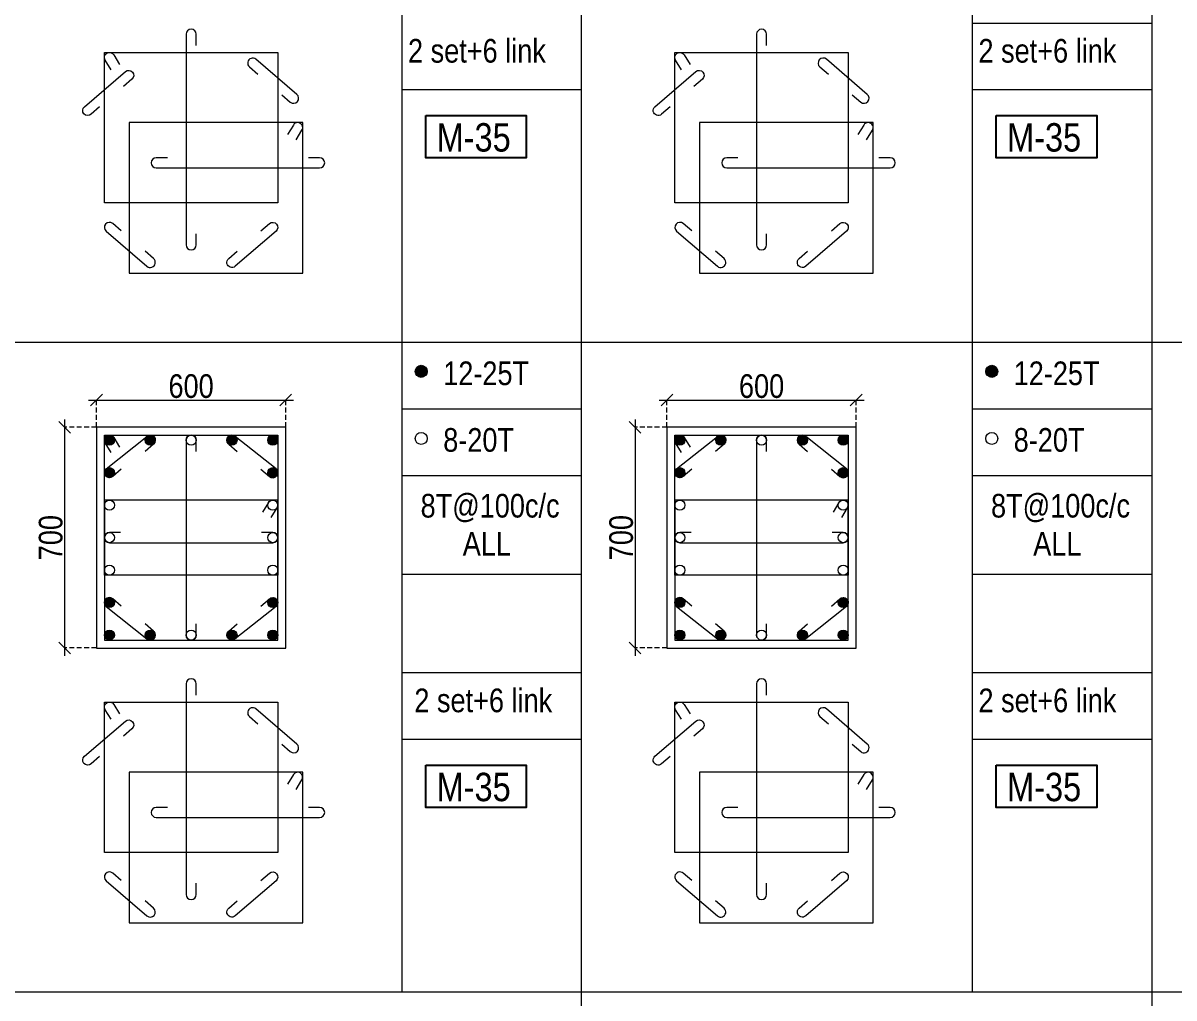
# Model space of a CAD drawing. Header units: millimetres. Extents: x 1112055 to 3390982, y -148532 to 766891.
# Drawn here: x 2156445 to 2171039, y 28875 to 41242 of the extents above; entities that cross this region are included whole.
import ezdxf
from ezdxf.enums import TextEntityAlignment as Align

# ---------------------------------------------------------------- set-up
doc = ezdxf.new("R2010")
doc.units = ezdxf.units.MM
doc.header["$PDMODE"] = 35
doc.header["$PDSIZE"] = -25
doc.linetypes.add('DASHED2', pattern=[0.375, 0.25, -0.125])
doc.linetypes.add('Hidden', pattern=[9.525, 6.35, -3.175])
for name, color, linetype, lineweight in [('B COL. SIZE DIM', 220, 'Continuous', 25), ('B COLSCH', 204, 'Continuous', 20), ('B COLUMN', 1, 'Hidden', 9), ('B STEEL', 34, 'Continuous', 15)]:
    doc.layers.add(name, color=color, linetype=linetype, lineweight=lineweight)
doc.layers.add('B TEXT', color=7, linetype='Continuous')
doc.styles.add('dim inside', font='romans.shx', dxfattribs={"width": 0.8, "height": 125})
doc.styles.add('SWINC', font='swissc.ttf')
doc.dimstyles.new('dim inside', dxfattribs={"dimtxt": 125, "dimasz": 100, "dimexe": 0, "dimexo": 0, "dimgap": 10, "dimtad": 0, "dimdec": 0, "dimzin": 0, "dimdsep": 46, "dimtxsty": 'dim inside', "dimblk": 'SMALL', "dimcen": 0.09, "dimadec": 0, "dimazin": 0, "dimtfac": 1, "dimtdec": 0, "dimtofl": 0, "dimtmove": 0, "dimatfit": 3, "dimfxl": 1, "dimtolj": 1, "dimtzin": 0, "dimarcsym": 2})

# ---------------------------------------------------------------- blocks, each defined once
blk = doc.blocks.new('_Oblique')
at = {"color": 0, "linetype": 'ByBlock', "lineweight": -2}
blk.add_line((-0.5, -0.5), (0.5, 0.5), dxfattribs=at)
blk = doc.blocks.new('*D3840')
at = {"layer": 'B COL. SIZE DIM', "color": 250, "lineweight": 9, "ltscale": 250, "transparency": 16777216}
blk.add_line((2157276, 36459), (2159876, 36459), dxfattribs=at)
at = {"layer": 'B COL. SIZE DIM', "color": 250, "linetype": 'DASHED2', "lineweight": 9, "ltscale": 250, "transparency": 16777216}
for p, q in [((2157376, 36114), (2157376, 36459)), ((2159776, 36114), (2159776, 36459))]:
    blk.add_line(p, q, dxfattribs=at)
at = {"layer": 'Defpoints', "color": 0, "transparency": 16777216}
for p in [(2159776, 36459), (2157376, 36114), (2159776, 36114)]:
    blk.add_point(p, dxfattribs=at)
at = {"layer": 'B COL. SIZE DIM', "color": 250, "lineweight": 9, "transparency": 16777216, "xscale": 150, "yscale": 150, "zscale": 150, "rotation": 180}
blk.add_blockref('_Oblique', (2157376, 36459), dxfattribs=at)
at = {"layer": 'B COL. SIZE DIM', "color": 250, "lineweight": 9, "transparency": 16777216, "xscale": 150, "yscale": 150, "zscale": 150}
blk.add_blockref('_Oblique', (2159776, 36459), dxfattribs=at)
at = {"layer": 'B COL. SIZE DIM', "color": 6, "transparency": 16777216, "insert": (2158576, 36634), "char_height": 300, "attachment_point": 5, "style": 'SWINC'}
blk.add_mtext('\\A1;600', dxfattribs=at)
blk = doc.blocks.new('*D3841')
at = {"layer": 'B COL. SIZE DIM', "color": 250, "lineweight": 9, "ltscale": 250, "transparency": 16777216}
blk.add_line((2156972, 36214), (2156972, 33214), dxfattribs=at)
at = {"layer": 'B COL. SIZE DIM', "color": 250, "linetype": 'DASHED2', "lineweight": 9, "ltscale": 250, "transparency": 16777216}
for p, q in [((2157376, 36114), (2156972, 36114)), ((2157376, 33314), (2156972, 33314))]:
    blk.add_line(p, q, dxfattribs=at)
at = {"layer": 'Defpoints', "color": 0, "transparency": 16777216}
for p in [(2157376, 36114), (2156972, 33314), (2157376, 33314)]:
    blk.add_point(p, dxfattribs=at)
at = {"layer": 'B COL. SIZE DIM', "color": 250, "lineweight": 9, "transparency": 16777216, "xscale": 150, "yscale": 150, "zscale": 150}
for p, rotation in [((2156972, 36114), 90), ((2156972, 33314), 270)]:
    blk.add_blockref('_Oblique', p, dxfattribs=dict(at, rotation=rotation))
at = {"layer": 'B COL. SIZE DIM', "color": 6, "transparency": 16777216, "insert": (2156797, 34714), "char_height": 300, "attachment_point": 5, "rotation": 90, "style": 'SWINC'}
blk.add_mtext('\\A1;700', dxfattribs=at)
blk = doc.blocks.new('*D3852')
at = {"layer": 'B COL. SIZE DIM', "color": 250, "lineweight": 9, "ltscale": 250, "transparency": 16777216}
blk.add_line((2164510, 36459), (2167110, 36459), dxfattribs=at)
at = {"layer": 'B COL. SIZE DIM', "color": 250, "linetype": 'DASHED2', "lineweight": 9, "ltscale": 250, "transparency": 16777216}
for p, q in [((2164610, 36114), (2164610, 36459)), ((2167010, 36114), (2167010, 36459))]:
    blk.add_line(p, q, dxfattribs=at)
at = {"layer": 'Defpoints', "color": 0, "transparency": 16777216}
for p in [(2167010, 36459), (2164610, 36114), (2167010, 36114)]:
    blk.add_point(p, dxfattribs=at)
at = {"layer": 'B COL. SIZE DIM', "color": 250, "lineweight": 9, "transparency": 16777216, "xscale": 150, "yscale": 150, "zscale": 150, "rotation": 180}
blk.add_blockref('_Oblique', (2164610, 36459), dxfattribs=at)
at = {"layer": 'B COL. SIZE DIM', "color": 250, "lineweight": 9, "transparency": 16777216, "xscale": 150, "yscale": 150, "zscale": 150}
blk.add_blockref('_Oblique', (2167010, 36459), dxfattribs=at)
at = {"layer": 'B COL. SIZE DIM', "color": 6, "transparency": 16777216, "insert": (2165810, 36634), "char_height": 300, "attachment_point": 5, "style": 'SWINC'}
blk.add_mtext('\\A1;600', dxfattribs=at)
blk = doc.blocks.new('*D3853')
at = {"layer": 'B COL. SIZE DIM', "color": 250, "lineweight": 9, "ltscale": 250, "transparency": 16777216}
blk.add_line((2164206, 36214), (2164206, 33214), dxfattribs=at)
at = {"layer": 'B COL. SIZE DIM', "color": 250, "linetype": 'DASHED2', "lineweight": 9, "ltscale": 250, "transparency": 16777216}
for p, q in [((2164610, 36114), (2164206, 36114)), ((2164610, 33314), (2164206, 33314))]:
    blk.add_line(p, q, dxfattribs=at)
at = {"layer": 'Defpoints', "color": 0, "transparency": 16777216}
for p in [(2164610, 36114), (2164206, 33314), (2164610, 33314)]:
    blk.add_point(p, dxfattribs=at)
at = {"layer": 'B COL. SIZE DIM', "color": 250, "lineweight": 9, "transparency": 16777216, "xscale": 150, "yscale": 150, "zscale": 150}
for p, rotation in [((2164206, 36114), 90), ((2164206, 33314), 270)]:
    blk.add_blockref('_Oblique', p, dxfattribs=dict(at, rotation=rotation))
at = {"layer": 'B COL. SIZE DIM', "color": 6, "transparency": 16777216, "insert": (2164031, 34714), "char_height": 300, "attachment_point": 5, "rotation": 90, "style": 'SWINC'}
blk.add_mtext('\\A1;700', dxfattribs=at)

msp = doc.modelspace()

# ---------------------------------------------------------------- hatches: boundary and pattern name
at = {"layer": 'B STEEL', "lineweight": 9, "ltscale": 0.5}
h = msp.add_hatch(color=34, dxfattribs=at)
edge = h.paths.add_edge_path()
edge.add_arc((2161494.7, 36822.9), 76.8, 0, 360)
h = msp.add_hatch(color=34, dxfattribs=at)
edge = h.paths.add_edge_path()
edge.add_arc((2168728.3, 36822.9), 76.8, 0, 360)
h = msp.add_hatch(color=34, dxfattribs=at)
edge = h.paths.add_edge_path()
edge.add_arc((2157540.4, 35949.7), 64, 0, 360)
at = {"layer": 'B STEEL', "lineweight": 30}
h = msp.add_hatch(color=34, dxfattribs=at)
edge = h.paths.add_edge_path()
edge.add_arc((2158058.3, 35949.7), 64, 0, 360)
h = msp.add_hatch(color=34, dxfattribs=at)
edge = h.paths.add_edge_path()
edge.add_arc((2159094.3, 35949.7), 64, 0, 360)
at = {"layer": 'B STEEL', "lineweight": 9, "ltscale": 0.5}
h = msp.add_hatch(color=34, dxfattribs=at)
edge = h.paths.add_edge_path()
edge.add_arc((2159612.3, 35949.7), 64, 180, 540, ccw=False)
h = msp.add_hatch(color=34, dxfattribs=at)
edge = h.paths.add_edge_path()
edge.add_arc((2164773.9, 35949.7), 64, 0, 360)
at = {"layer": 'B STEEL', "lineweight": 30}
h = msp.add_hatch(color=34, dxfattribs=at)
edge = h.paths.add_edge_path()
edge.add_arc((2165291.9, 35949.7), 64, 0, 360)
h = msp.add_hatch(color=34, dxfattribs=at)
edge = h.paths.add_edge_path()
edge.add_arc((2166327.9, 35949.7), 64, 0, 360)
at = {"layer": 'B STEEL', "lineweight": 9, "ltscale": 0.5}
h = msp.add_hatch(color=34, dxfattribs=at)
edge = h.paths.add_edge_path()
edge.add_arc((2166845.9, 35949.7), 64, 180, 540, ccw=False)
at = {"layer": 'B STEEL', "lineweight": 30}
h = msp.add_hatch(color=34, dxfattribs=at)
edge = h.paths.add_edge_path()
edge.add_arc((2157540.4, 35537.7), 64, 0, 360)
h = msp.add_hatch(color=34, dxfattribs=at)
edge = h.paths.add_edge_path()
edge.add_arc((2159612.3, 35537.7), 64, 0, 360)
h = msp.add_hatch(color=34, dxfattribs=at)
edge = h.paths.add_edge_path()
edge.add_arc((2164773.9, 35537.7), 64, 0, 360)
h = msp.add_hatch(color=34, dxfattribs=at)
edge = h.paths.add_edge_path()
edge.add_arc((2166845.9, 35537.7), 64, 0, 360)
h = msp.add_hatch(color=34, dxfattribs=at)
edge = h.paths.add_edge_path()
edge.add_arc((2157540.4, 33889.7), 64, 0, 360)
h = msp.add_hatch(color=34, dxfattribs=at)
edge = h.paths.add_edge_path()
edge.add_arc((2159612.3, 33889.7), 64, 0, 360)
h = msp.add_hatch(color=34, dxfattribs=at)
edge = h.paths.add_edge_path()
edge.add_arc((2164773.9, 33889.7), 64, 0, 360)
h = msp.add_hatch(color=34, dxfattribs=at)
edge = h.paths.add_edge_path()
edge.add_arc((2166845.9, 33889.7), 64, 0, 360)
at = {"layer": 'B STEEL', "lineweight": 9, "ltscale": 0.5}
h = msp.add_hatch(color=34, dxfattribs=at)
edge = h.paths.add_edge_path()
edge.add_arc((2157540.4, 33477.7), 64, 0, 360, ccw=False)
at = {"layer": 'B STEEL', "lineweight": 30}
h = msp.add_hatch(color=34, dxfattribs=at)
edge = h.paths.add_edge_path()
edge.add_arc((2158058.3, 33477.7), 64, 0, 360)
h = msp.add_hatch(color=34, dxfattribs=at)
edge = h.paths.add_edge_path()
edge.add_arc((2159094.3, 33477.7), 64, 0, 360)
at = {"layer": 'B STEEL', "lineweight": 9, "ltscale": 0.5}
h = msp.add_hatch(color=34, dxfattribs=at)
edge = h.paths.add_edge_path()
edge.add_arc((2159612.3, 33477.7), 64, -180, 180)
h = msp.add_hatch(color=34, dxfattribs=at)
edge = h.paths.add_edge_path()
edge.add_arc((2164773.9, 33477.7), 64, 0, 360, ccw=False)
at = {"layer": 'B STEEL', "lineweight": 30}
h = msp.add_hatch(color=34, dxfattribs=at)
edge = h.paths.add_edge_path()
edge.add_arc((2165291.9, 33477.7), 64, 0, 360)
h = msp.add_hatch(color=34, dxfattribs=at)
edge = h.paths.add_edge_path()
edge.add_arc((2166327.9, 33477.7), 64, 0, 360)
at = {"layer": 'B STEEL', "lineweight": 9, "ltscale": 0.5}
h = msp.add_hatch(color=34, dxfattribs=at)
edge = h.paths.add_edge_path()
edge.add_arc((2166845.9, 33477.7), 64, -180, 180)

# ---------------------------------------------------------------- linework, layer by layer
at = {"layer": 'B COLSCH', "color": 250, "lineweight": 0}
for p, q in [((2161248.4, 86630.3), (2161248.4, 28951.4)), ((2163522.8, 86630.3), (2163522.8, 21698.7)), ((2168482, 86630.3), (2168482, 28951.4)), ((2170756.4, 86630.3), (2170756.4, 21698.7)), ((2168482, 41241.5), (2170756.4, 41241.5)), ((2161248.4, 40396.5), (2163522.8, 40396.5)), ((2168482, 40396.5), (2170756.4, 40396.5)), ((2079293.2, 37191.2), (2221391.2, 37191.2)), ((2161248.4, 36346.2), (2163522.8, 36346.2)), ((2168482, 36346.2), (2170756.4, 36346.2)), ((2161248.4, 35501.2), (2163522.8, 35501.2)), ((2168482, 35501.2), (2170756.4, 35501.2)), ((2161248.4, 34251.4), (2163522.8, 34251.4)), ((2168482, 34251.4), (2170756.4, 34251.4)), ((2161248.4, 33001.7), (2163522.8, 33001.7)), ((2168482, 33001.7), (2170756.4, 33001.7)), ((2161248.4, 32156.7), (2163522.8, 32156.7)), ((2168482, 32156.7), (2170756.4, 32156.7)), ((2079293.2, 28951.4), (2221391.2, 28951.4))]:
    msp.add_line(p, q, dxfattribs=at)
at = {"layer": 'B COLUMN', "color": 1, "linetype": 'ByBlock', "lineweight": 20}
for points in [[(2157376.3, 33313.7), (2159776.3, 33313.7), (2159776.3, 36113.7), (2157376.3, 36113.7)], [(2164609.9, 33313.7), (2167009.9, 33313.7), (2167009.9, 36113.7), (2164609.9, 36113.7)]]:
    msp.add_lwpolyline(points, close=True, dxfattribs=at)
at = {"layer": 'B STEEL', "color": 34, "lineweight": 9, "ltscale": 0.5}
for points in [[(2158640.4, 40956), (2158640.4, 41098.6, 1), (2158512.3, 41098.6), (2158512.3, 38426.7, 1), (2158640.4, 38426.7), (2158640.4, 38569.3)], [(2165873.9, 40956), (2165873.9, 41098.6, 1), (2165745.9, 41098.6), (2165745.9, 38426.7, 1), (2165873.9, 38426.7), (2165873.9, 38569.3)], [(2157560.6, 40649.5), (2157485.8, 40771, -1), (2157594.9, 40838.1), (2157669.6, 40716.7)], [(2164794.1, 40649.5), (2164719.4, 40771, -1), (2164828.4, 40838.1), (2164903.2, 40716.7)], [(2159725.4, 40332), (2159833.6, 40239, 1), (2159917, 40336.1), (2159399, 40781.4, 1), (2159315.6, 40684.3), (2159423.7, 40591.3)], [(2166958.9, 40332), (2167067.1, 40239, 1), (2167150.6, 40336.1), (2166632.6, 40781.4, 1), (2166549.1, 40684.3), (2166657.3, 40591.3)], [(2157416.3, 40176.3), (2157308.1, 40083.3, -1), (2157224.7, 40180.4), (2157742.6, 40625.7, -1), (2157826.1, 40528.6), (2157717.9, 40435.6)], [(2164649.8, 40176.3), (2164541.7, 40083.3, -1), (2164458.2, 40180.4), (2164976.2, 40625.7, -1), (2165059.7, 40528.6), (2164951.5, 40435.6)], [(2159906.8, 39758.9), (2159981.6, 39880.4, 1), (2159872.6, 39947.5), (2159797.8, 39826)], [(2167140.4, 39758.9), (2167215.1, 39880.4, 1), (2167106.1, 39947.5), (2167031.3, 39826)], [(2158277.1, 39532.6), (2158134.5, 39532.6, 1), (2158134.5, 39404.6), (2160206.4, 39404.6, 1), (2160206.4, 39532.6), (2160063.8, 39532.6)], [(2165510.7, 39532.6), (2165368, 39532.6, 1), (2165368, 39404.6), (2167440, 39404.6, 1), (2167440, 39532.6), (2167297.3, 39532.6)], [(2157690.3, 38604.8), (2157582.1, 38697.8, 1), (2157498.6, 38600.7), (2158016.6, 38155.4, 1), (2158100.1, 38252.5), (2157991.9, 38345.5)], [(2159462.4, 38604.8), (2159570.6, 38697.8, -1), (2159654, 38600.7), (2159136.1, 38155.4, -1), (2159052.6, 38252.5), (2159160.8, 38345.5)], [(2164923.8, 38604.8), (2164815.6, 38697.8, 1), (2164732.2, 38600.7), (2165250.2, 38155.4, 1), (2165333.6, 38252.5), (2165225.5, 38345.5)], [(2166696, 38604.8), (2166804.1, 38697.8, -1), (2166887.6, 38600.7), (2166369.6, 38155.4, -1), (2166286.1, 38252.5), (2166394.3, 38345.5)], [(2157560.6, 35794.7), (2157485.8, 35916.2, -1), (2157594.9, 35983.3), (2157669.6, 35861.8)], [(2157690.3, 35582.2), (2157582.1, 35489.2, -1), (2157498.6, 35586.3), (2158016.6, 35998.3, -1), (2158100.1, 35901.2), (2157991.9, 35808.2)], [(2158640.4, 35807.1), (2158640.4, 35949.7, 1), (2158512.3, 35949.7), (2158512.3, 33477.7, 1), (2158640.4, 33477.7), (2158640.4, 33620.4)], [(2159462.4, 35582.2), (2159570.6, 35489.2, 1), (2159654, 35586.3), (2159136.1, 35998.3, 1), (2159052.6, 35901.2), (2159160.8, 35808.2)], [(2164794.1, 35794.7), (2164719.4, 35916.2, -1), (2164828.4, 35983.3), (2164903.2, 35861.8)], [(2164923.8, 35582.2), (2164815.6, 35489.2, -1), (2164732.2, 35586.3), (2165250.2, 35998.3, -1), (2165333.6, 35901.2), (2165225.5, 35808.2)], [(2165873.9, 35807.1), (2165873.9, 35949.7, 1), (2165745.9, 35949.7), (2165745.9, 33477.7, 1), (2165873.9, 33477.7), (2165873.9, 33620.4)], [(2166696, 35582.2), (2166804.1, 35489.2, 1), (2166887.6, 35586.3), (2166369.6, 35998.3, 1), (2166286.1, 35901.2), (2166394.3, 35808.2)], [(2159592.1, 34970.7), (2159666.8, 35092.2, 1), (2159557.8, 35159.3), (2159483, 35037.8)], [(2166825.6, 34970.7), (2166900.4, 35092.2, 1), (2166791.3, 35159.3), (2166716.6, 35037.8)], [(2157683, 34777.7), (2157540.4, 34777.7, 1), (2157540.4, 34649.7), (2159612.3, 34649.7, 1), (2159612.3, 34777.7), (2159469.7, 34777.7)], [(2164916.5, 34777.7), (2164773.9, 34777.7, 1), (2164773.9, 34649.7), (2166845.9, 34649.7, 1), (2166845.9, 34777.7), (2166703.2, 34777.7)], [(2157690.3, 33845.3), (2157582.1, 33938.3, 1), (2157498.6, 33841.2), (2158016.6, 33429.2, 1), (2158100.1, 33526.3), (2157991.9, 33619.3)], [(2159462.4, 33845.3), (2159570.6, 33938.3, -1), (2159654, 33841.2), (2159136.1, 33429.2, -1), (2159052.6, 33526.3), (2159160.8, 33619.3)], [(2164923.8, 33845.3), (2164815.6, 33938.3, 1), (2164732.2, 33841.2), (2165250.2, 33429.2, 1), (2165333.6, 33526.3), (2165225.5, 33619.3)], [(2166696, 33845.3), (2166804.1, 33938.3, -1), (2166887.6, 33841.2), (2166369.6, 33429.2, -1), (2166286.1, 33526.3), (2166394.3, 33619.3)], [(2158640.4, 32716.2), (2158640.4, 32858.8, 1), (2158512.3, 32858.8), (2158512.3, 30186.8, 1), (2158640.4, 30186.8), (2158640.4, 30329.5)], [(2165873.9, 32716.2), (2165873.9, 32858.8, 1), (2165745.9, 32858.8), (2165745.9, 30186.8, 1), (2165873.9, 30186.8), (2165873.9, 30329.5)], [(2157560.6, 32409.7), (2157485.8, 32531.2, -1), (2157594.9, 32598.3), (2157669.6, 32476.8)], [(2159725.4, 32092.1), (2159833.6, 31999.2, 1), (2159917, 32096.2), (2159399, 32541.6, 1), (2159315.6, 32444.5), (2159423.7, 32351.5)], [(2164794.1, 32409.7), (2164719.4, 32531.2, -1), (2164828.4, 32598.3), (2164903.2, 32476.8)], [(2166958.9, 32092.1), (2167067.1, 31999.2, 1), (2167150.6, 32096.2), (2166632.6, 32541.6, 1), (2166549.1, 32444.5), (2166657.3, 32351.5)], [(2157416.3, 31936.5), (2157308.1, 31843.5, -1), (2157224.7, 31940.6), (2157742.6, 32385.9, -1), (2157826.1, 32288.8), (2157717.9, 32195.8)], [(2164649.8, 31936.5), (2164541.7, 31843.5, -1), (2164458.2, 31940.6), (2164976.2, 32385.9, -1), (2165059.7, 32288.8), (2164951.5, 32195.8)], [(2159906.8, 31519), (2159981.6, 31640.5, 1), (2159872.6, 31707.6), (2159797.8, 31586.2)], [(2167140.4, 31519), (2167215.1, 31640.5, 1), (2167106.1, 31707.6), (2167031.3, 31586.2)], [(2158277.1, 31292.8), (2158134.5, 31292.8, 1), (2158134.5, 31164.7), (2160206.4, 31164.7, 1), (2160206.4, 31292.8), (2160063.8, 31292.8)], [(2165510.7, 31292.8), (2165368, 31292.8, 1), (2165368, 31164.7), (2167440, 31164.7, 1), (2167440, 31292.8), (2167297.3, 31292.8)], [(2157690.3, 30365), (2157582.1, 30458, 1), (2157498.6, 30360.9), (2158016.6, 29915.5, 1), (2158100.1, 30012.6), (2157991.9, 30105.6)], [(2159462.4, 30365), (2159570.6, 30458, -1), (2159654, 30360.9), (2159136.1, 29915.5, -1), (2159052.6, 30012.6), (2159160.8, 30105.6)], [(2164923.8, 30365), (2164815.6, 30458, 1), (2164732.2, 30360.9), (2165250.2, 29915.5, 1), (2165333.6, 30012.6), (2165225.5, 30105.6)], [(2166696, 30365), (2166804.1, 30458, -1), (2166887.6, 30360.9), (2166369.6, 29915.5, -1), (2166286.1, 30012.6), (2166394.3, 30105.6)]]:
    msp.add_lwpolyline(points, format="xyb", dxfattribs=at)
for points in [[(2159676.3, 38959.3), (2157476.3, 38959.3), (2157476.3, 40868.6), (2159676.3, 40868.6)], [(2166909.9, 38959.3), (2164709.9, 38959.3), (2164709.9, 40868.6), (2166909.9, 40868.6)], [(2159991.1, 39977.9), (2157791.1, 39977.9), (2157791.1, 38068.6), (2159991.1, 38068.6)], [(2167224.6, 39977.9), (2165024.6, 39977.9), (2165024.6, 38068.6), (2167224.6, 38068.6)], [(2159676.3, 34237.7), (2157476.3, 34237.7), (2157476.3, 36013.7), (2159676.3, 36013.7)], [(2166909.9, 34237.7), (2164709.9, 34237.7), (2164709.9, 36013.7), (2166909.9, 36013.7)], [(2159676.3, 35189.7), (2157476.3, 35189.7), (2157476.3, 33413.7), (2159676.3, 33413.7)], [(2166909.9, 35189.7), (2164709.9, 35189.7), (2164709.9, 33413.7), (2166909.9, 33413.7)], [(2159676.3, 30719.4), (2157476.3, 30719.4), (2157476.3, 32628.8), (2159676.3, 32628.8)], [(2166909.9, 30719.4), (2164709.9, 30719.4), (2164709.9, 32628.8), (2166909.9, 32628.8)], [(2159991.1, 31738.1), (2157791.1, 31738.1), (2157791.1, 29828.8), (2159991.1, 29828.8)], [(2167224.6, 31738.1), (2165024.6, 31738.1), (2165024.6, 29828.8), (2167224.6, 29828.8)]]:
    msp.add_lwpolyline(points, close=True, dxfattribs=at)
for centre, radius in [((2161494.7, 36822.9), 76.8), ((2168728.3, 36822.9), 76.8), ((2161494.7, 35972.6), 76.8), ((2168728.3, 35972.6), 76.8), ((2157540.4, 35949.7), 64), ((2158058.3, 35949.7), 64), ((2158576.3, 35949.7), 64), ((2159094.3, 35949.7), 64), ((2159612.3, 35949.7), 64), ((2164773.9, 35949.7), 64), ((2165291.9, 35949.7), 64), ((2165809.9, 35949.7), 64), ((2166327.9, 35949.7), 64), ((2166845.9, 35949.7), 64), ((2157540.4, 35537.7), 64), ((2159612.3, 35537.7), 64), ((2164773.9, 35537.7), 64), ((2166845.9, 35537.7), 64), ((2157540.4, 35125.7), 64), ((2159612.3, 35125.7), 64), ((2164773.9, 35125.7), 64), ((2166845.9, 35125.7), 64), ((2157540.4, 34713.7), 64), ((2159612.3, 34713.7), 64), ((2164773.9, 34713.7), 64), ((2166845.9, 34713.7), 64), ((2157540.4, 34301.7), 64), ((2159612.3, 34301.7), 64), ((2164773.9, 34301.7), 64), ((2166845.9, 34301.7), 64), ((2157540.4, 33889.7), 64), ((2159612.3, 33889.7), 64), ((2164773.9, 33889.7), 64), ((2166845.9, 33889.7), 64), ((2157540.4, 33477.7), 64), ((2158058.3, 33477.7), 64), ((2158576.3, 33477.7), 64), ((2159094.3, 33477.7), 64), ((2159612.3, 33477.7), 64), ((2164773.9, 33477.7), 64), ((2165291.9, 33477.7), 64), ((2165809.9, 33477.7), 64), ((2166327.9, 33477.7), 64), ((2166845.9, 33477.7), 64)]:
    msp.add_circle(centre, radius, dxfattribs=at)
at = {"layer": 'B TEXT', "color": 1}
for points in [[(2161552.1, 40067.5), (2162826.7, 40067.5), (2162826.7, 39529.5), (2161552.1, 39529.5)], [(2168785.6, 40067.5), (2170060.2, 40067.5), (2170060.2, 39529.5), (2168785.6, 39529.5)], [(2161552.1, 31827.6), (2162826.7, 31827.6), (2162826.7, 31289.7), (2161552.1, 31289.7)], [(2168785.6, 31827.6), (2170060.2, 31827.6), (2170060.2, 31289.7), (2168785.6, 31289.7)]]:
    msp.add_lwpolyline(points, close=True, dxfattribs=at)

# ---------------------------------------------------------------- texts
at = {"layer": 'B TEXT', "style": 'SWINC'}
for s, p in [('2 set+6 link', (2161326.6, 40739)), ('2 set+6 link', (2168560.2, 40739)), ('12-25T', (2161773.2, 36648.3)), ('12-25T', (2169006.8, 36648.3)), ('8-20T', (2161773.2, 35803.3)), ('8-20T', (2169006.8, 35803.3)), ('8T@100c/c', (2161486.3, 34968.5)), ('8T@100c/c', (2168719.8, 34968.5)), ('ALL', (2162021, 34486.7)), ('ALL', (2169254.6, 34486.7)), ('2 set+6 link', (2161407.1, 32499.2)), ('2 set+6 link', (2168560.2, 32499.2))]:
    msp.add_text(s, height=300, dxfattribs=at).set_placement(p)
at = {"layer": 'B TEXT', "color": 1, "style": 'SWINC'}
for p in [(2161689.4, 39503), (2168923, 39503), (2161689.4, 31263.1), (2168923, 31263.1)]:
    msp.add_text('M-35', height=360, dxfattribs=at).set_placement(p, align=Align.BOTTOM_LEFT)

# ---------------------------------------------------------------- dimensions: what is measured, and where the dimension line sits
at = {"layer": 'B COL. SIZE DIM', "color": 250, "ltscale": 250}
for base, p1, p2, picture, middle in [((2159776.3, 36458.7), (2157376.3, 36113.7), (2159776.3, 36113.7), '*D3840', (2158576.3, 36633.7)), ((2167009.9, 36458.7), (2164609.9, 36113.7), (2167009.9, 36113.7), '*D3852', (2165809.9, 36633.7))]:
    dim = msp.add_linear_dim(base=base, p1=p1, p2=p2, dimstyle='dim inside', override={"dimtxt": 300, "dimasz": 150, "dimgap": 25, "dimtad": 3, "dimlfac": 0.25, "dimtxsty": 'SWINC', "dimblk1": 'Oblique', "dimblk2": 'Oblique', "dimsah": 1, "dimdle": 100, "dimclrd": 250, "dimclre": 250, "dimclrt": 6, "dimfxl": 1000, "dimlwd": 9, "dimlwe": 9}, dxfattribs=at)
    dim.commit()
    dim.dimension.update_dxf_attribs({"geometry": picture, "text_midpoint": middle})
for base, p1, p2, picture, middle in [((2156972.4, 33313.7), (2157376.3, 36113.7), (2157376.3, 33313.7), '*D3841', (2156797.4, 34713.7)), ((2164206, 33313.7), (2164609.9, 36113.7), (2164609.9, 33313.7), '*D3853', (2164031, 34713.7))]:
    dim = msp.add_linear_dim(base=base, p1=p1, p2=p2, angle=90, dimstyle='dim inside', override={"dimtxt": 300, "dimasz": 150, "dimgap": 25, "dimtad": 3, "dimlfac": 0.25, "dimtxsty": 'SWINC', "dimblk1": 'Oblique', "dimblk2": 'Oblique', "dimsah": 1, "dimdle": 100, "dimclrd": 250, "dimclre": 250, "dimclrt": 6, "dimfxl": 1000, "dimlwd": 9, "dimlwe": 9}, dxfattribs=at)
    dim.commit()
    dim.dimension.update_dxf_attribs({"geometry": picture, "text_midpoint": middle})

doc.saveas('drawing.dxf')
